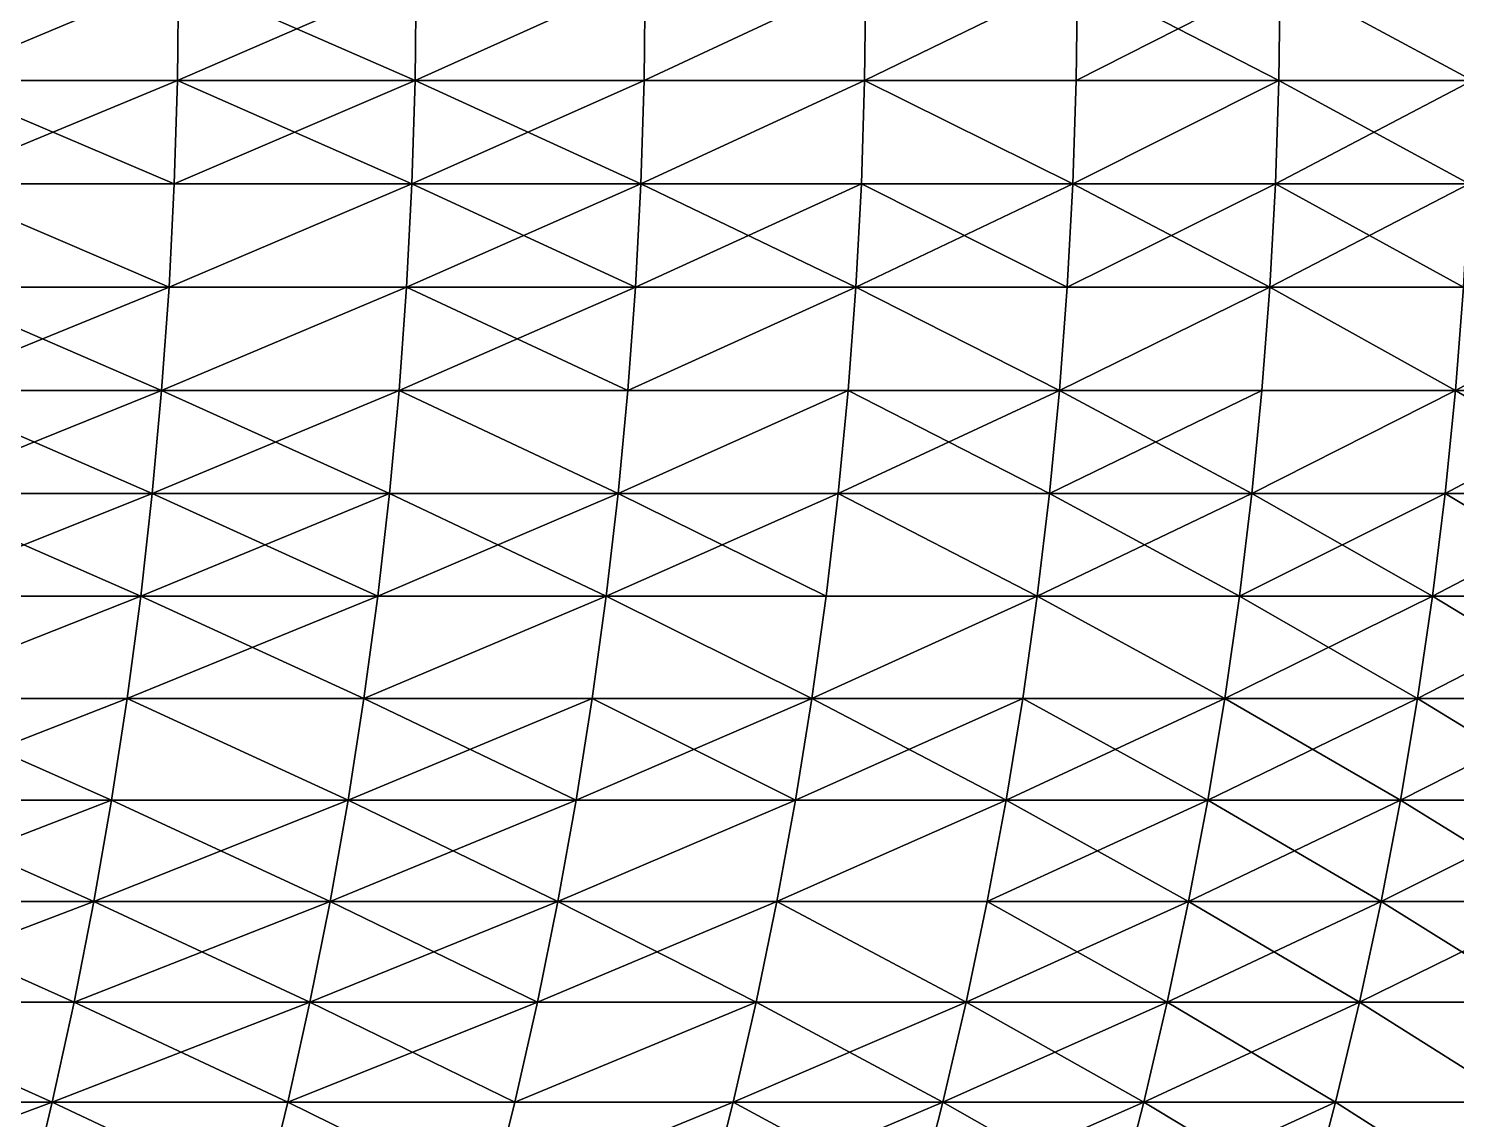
# Model space of a CAD drawing. Header units: millimetres. Extents: x -3250 to 8000, y -3250 to 3250.
# Drawn here: x 7369.3 to 7644.3, y -220 to -10 of the extents above; entities that cross this region are included whole.
import ezdxf

# ---------------------------------------------------------------- set-up
doc = ezdxf.new("R2010")
doc.units = ezdxf.units.MM
doc.header["$MEASUREMENT"] = 0
doc.layers.add('MESH_3D', color=2, linetype='CONTINUOUS')

msp = doc.modelspace()

# ---------------------------------------------------------------- linework, layer by layer
at = {"layer": 'MESH_3D'}
for points in [[(7350.63, -19.94, 1667.98), (7398.2, 0, 1732.02), (7398, -19.94, 1732.17)], [(7350.63, -19.94, 1667.98), (7350.82, 0, 1667.83), (7398.2, 0, 1732.02)], [(7398.2, 0, 24967.98), (7350.63, -19.94, 25032.02), (7398, -19.94, 24967.83)], [(7398.2, 0, 24967.98), (7350.82, 0, 25032.17), (7350.63, -19.94, 25032.02)], [(7398, -19.94, 1732.17), (7398.2, 0, 1732.02), (7443.76, -19.94, 1797.52)], [(7443.96, 0, 24902.62), (7398.2, 0, 24967.98), (7398, -19.94, 24967.83)], [(7443.96, 0, 24902.62), (7398, -19.94, 24967.83), (7443.76, -19.94, 24902.48)], [(7443.76, -19.94, 1797.52), (7398.2, 0, 1732.02), (7443.96, 0, 1797.38)], [(7443.76, -19.94, 1797.52), (7443.96, 0, 1797.38), (7488.08, 0, 1863.85)], [(7443.76, -19.94, 1797.52), (7488.08, 0, 1863.85), (7487.87, -19.94, 1863.99)], [(7488.08, 0, 24836.15), (7443.96, 0, 24902.62), (7443.76, -19.94, 24902.48)], [(7488.08, 0, 24836.15), (7443.76, -19.94, 24902.48), (7487.87, -19.94, 24836.01)], [(7487.87, -19.94, 1863.99), (7488.08, 0, 1863.85), (7530.53, 0, 1931.41)], [(7487.87, -19.94, 1863.99), (7530.53, 0, 1931.41), (7530.32, -19.94, 1931.54)], [(7530.53, 0, 24768.59), (7487.87, -19.94, 24836.01), (7530.32, -19.94, 24768.46)], [(7530.53, 0, 24768.59), (7488.08, 0, 24836.15), (7487.87, -19.94, 24836.01)], [(7530.32, -19.94, 1931.54), (7530.53, 0, 1931.41), (7571.28, 0, 2000)], [(7530.32, -19.94, 1931.54), (7571.28, 0, 2000), (7571.07, -19.94, 2000.12)], [(7571.28, 0, 24700), (7530.53, 0, 24768.59), (7530.32, -19.94, 24768.46)], [(7571.28, 0, 24700), (7530.32, -19.94, 24768.46), (7571.07, -19.94, 24699.88)], [(7571.07, -19.94, 2000.12), (7571.28, 0, 2000), (7610.09, -19.94, 2069.71)], [(7610.31, 0, 24630.41), (7571.07, -19.94, 24699.88), (7610.09, -19.94, 24630.29)], [(7610.31, 0, 24630.41), (7571.28, 0, 24700), (7571.07, -19.94, 24699.88)], [(7610.09, -19.94, 2069.71), (7571.28, 0, 2000), (7610.31, 0, 2069.59)], [(7610.09, -19.94, 2069.71), (7610.31, 0, 2069.59), (7647.37, -19.94, 2140.24)], [(7647.37, -19.94, 24559.76), (7610.31, 0, 24630.41), (7610.09, -19.94, 24630.29)], [(7647.37, -19.94, 2140.24), (7610.31, 0, 2069.59), (7647.59, 0, 2140.13)], [(7647.59, 0, 24559.87), (7610.31, 0, 24630.41), (7647.37, -19.94, 24559.76)], [(7350.63, -19.94, 1667.98), (7397.39, -39.88, 1732.6), (7350.03, -39.88, 1668.43)], [(7398, -19.94, 24967.83), (7350.63, -19.94, 25032.02), (7350.03, -39.88, 25031.57)], [(7398, -19.94, 24967.83), (7350.03, -39.88, 25031.57), (7397.39, -39.88, 24967.4)], [(7350.63, -19.94, 1667.98), (7398, -19.94, 1732.17), (7397.39, -39.88, 1732.6)], [(7398, -19.94, 1732.17), (7443.14, -39.88, 1797.94), (7397.39, -39.88, 1732.6)], [(7443.76, -19.94, 24902.48), (7398, -19.94, 24967.83), (7397.39, -39.88, 24967.4)], [(7443.76, -19.94, 24902.48), (7397.39, -39.88, 24967.4), (7443.14, -39.88, 24902.06)], [(7398, -19.94, 1732.17), (7443.76, -19.94, 1797.52), (7443.14, -39.88, 1797.94)], [(7443.76, -19.94, 1797.52), (7487.25, -39.88, 1864.39), (7443.14, -39.88, 1797.94)], [(7487.87, -19.94, 24836.01), (7443.14, -39.88, 24902.06), (7487.25, -39.88, 24835.61)], [(7487.87, -19.94, 24836.01), (7443.76, -19.94, 24902.48), (7443.14, -39.88, 24902.06)], [(7443.76, -19.94, 1797.52), (7487.87, -19.94, 1863.99), (7487.25, -39.88, 1864.39)], [(7487.25, -39.88, 1864.39), (7530.32, -19.94, 1931.54), (7529.68, -39.88, 1931.93)], [(7487.87, -19.94, 1863.99), (7530.32, -19.94, 1931.54), (7487.25, -39.88, 1864.39)], [(7530.32, -19.94, 24768.46), (7487.87, -19.94, 24836.01), (7487.25, -39.88, 24835.61)], [(7530.32, -19.94, 24768.46), (7487.25, -39.88, 24835.61), (7529.68, -39.88, 24768.07)], [(7530.32, -19.94, 1931.54), (7570.42, -39.88, 2000.5), (7529.68, -39.88, 1931.93)], [(7570.42, -39.88, 24699.5), (7530.32, -19.94, 24768.46), (7529.68, -39.88, 24768.07)], [(7530.32, -19.94, 1931.54), (7571.07, -19.94, 2000.12), (7570.42, -39.88, 2000.5)], [(7571.07, -19.94, 24699.88), (7530.32, -19.94, 24768.46), (7570.42, -39.88, 24699.5)], [(7570.42, -39.88, 2000.5), (7610.09, -19.94, 2069.71), (7609.44, -39.88, 2070.06)], [(7571.07, -19.94, 2000.12), (7610.09, -19.94, 2069.71), (7570.42, -39.88, 2000.5)], [(7610.09, -19.94, 24630.29), (7570.42, -39.88, 24699.5), (7609.44, -39.88, 24629.94)], [(7610.09, -19.94, 24630.29), (7571.07, -19.94, 24699.88), (7570.42, -39.88, 24699.5)], [(7610.09, -19.94, 2069.71), (7646.7, -39.88, 2140.58), (7609.44, -39.88, 2070.06)], [(7647.37, -19.94, 24559.76), (7609.44, -39.88, 24629.94), (7646.7, -39.88, 24559.42)], [(7647.37, -19.94, 24559.76), (7610.09, -19.94, 24630.29), (7609.44, -39.88, 24629.94)], [(7610.09, -19.94, 2069.71), (7647.37, -19.94, 2140.24), (7646.7, -39.88, 2140.58)], [(7350.03, -39.88, 1668.43), (7396.39, -59.78, 1733.33), (7349.04, -59.78, 1669.18)], [(7396.39, -59.78, 24966.67), (7350.03, -39.88, 25031.57), (7349.04, -59.78, 25030.82)], [(7350.03, -39.88, 1668.43), (7397.39, -39.88, 1732.6), (7396.39, -59.78, 1733.33)], [(7397.39, -39.88, 24967.4), (7350.03, -39.88, 25031.57), (7396.39, -59.78, 24966.67)], [(7396.39, -59.78, 1733.33), (7443.14, -39.88, 1797.94), (7442.12, -59.78, 1798.64)], [(7397.39, -39.88, 1732.6), (7443.14, -39.88, 1797.94), (7396.39, -59.78, 1733.33)], [(7443.14, -39.88, 24902.06), (7397.39, -39.88, 24967.4), (7396.39, -59.78, 24966.67)], [(7443.14, -39.88, 24902.06), (7396.39, -59.78, 24966.67), (7442.12, -59.78, 24901.36)], [(7443.14, -39.88, 1797.94), (7486.2, -59.78, 1865.07), (7442.12, -59.78, 1798.64)], [(7487.25, -39.88, 24835.61), (7443.14, -39.88, 24902.06), (7442.12, -59.78, 24901.36)], [(7487.25, -39.88, 24835.61), (7442.12, -59.78, 24901.36), (7486.2, -59.78, 24834.93)], [(7443.14, -39.88, 1797.94), (7487.25, -39.88, 1864.39), (7486.2, -59.78, 1865.07)], [(7487.25, -39.88, 1864.39), (7528.62, -59.78, 1932.57), (7486.2, -59.78, 1865.07)], [(7529.68, -39.88, 24768.07), (7487.25, -39.88, 24835.61), (7486.2, -59.78, 24834.93)], [(7529.68, -39.88, 24768.07), (7486.2, -59.78, 24834.93), (7528.62, -59.78, 24767.43)], [(7487.25, -39.88, 1864.39), (7529.68, -39.88, 1931.93), (7528.62, -59.78, 1932.57)], [(7529.68, -39.88, 1931.93), (7569.34, -59.78, 2001.12), (7528.62, -59.78, 1932.57)], [(7570.42, -39.88, 24699.5), (7529.68, -39.88, 24768.07), (7528.62, -59.78, 24767.43)], [(7570.42, -39.88, 24699.5), (7528.62, -59.78, 24767.43), (7569.34, -59.78, 24698.88)], [(7529.68, -39.88, 1931.93), (7570.42, -39.88, 2000.5), (7569.34, -59.78, 2001.12)], [(7570.42, -39.88, 2000.5), (7608.34, -59.78, 2070.66), (7569.34, -59.78, 2001.12)], [(7609.44, -39.88, 24629.94), (7570.42, -39.88, 24699.5), (7569.34, -59.78, 24698.88)], [(7609.44, -39.88, 24629.94), (7569.34, -59.78, 24698.88), (7608.34, -59.78, 24629.34)], [(7570.42, -39.88, 2000.5), (7609.44, -39.88, 2070.06), (7608.34, -59.78, 2070.66)], [(7609.44, -39.88, 2070.06), (7645.6, -59.78, 2141.15), (7608.34, -59.78, 2070.66)], [(7646.7, -39.88, 24559.42), (7608.34, -59.78, 24629.34), (7645.6, -59.78, 24558.85)], [(7646.7, -39.88, 24559.42), (7609.44, -39.88, 24629.94), (7608.34, -59.78, 24629.34)], [(7609.44, -39.88, 2070.06), (7646.7, -39.88, 2140.58), (7645.6, -59.78, 2141.15)], [(7349.04, -59.78, 1669.18), (7394.97, -79.65, 1734.34), (7347.66, -79.65, 1670.23)], [(7396.39, -59.78, 24966.67), (7349.04, -59.78, 25030.82), (7347.66, -79.65, 25029.77)], [(7396.39, -59.78, 24966.67), (7347.66, -79.65, 25029.77), (7394.97, -79.65, 24965.66)], [(7349.04, -59.78, 1669.18), (7396.39, -59.78, 1733.33), (7394.97, -79.65, 1734.34)], [(7394.97, -79.65, 1734.34), (7442.12, -59.78, 1798.64), (7440.68, -79.65, 1799.62)], [(7396.39, -59.78, 1733.33), (7442.12, -59.78, 1798.64), (7394.97, -79.65, 1734.34)], [(7442.12, -59.78, 24901.36), (7396.39, -59.78, 24966.67), (7394.97, -79.65, 24965.66)], [(7442.12, -59.78, 24901.36), (7394.97, -79.65, 24965.66), (7440.68, -79.65, 24900.38)], [(7442.12, -59.78, 1798.64), (7484.74, -79.65, 1866.01), (7440.68, -79.65, 1799.62)], [(7486.2, -59.78, 24834.93), (7440.68, -79.65, 24900.38), (7484.74, -79.65, 24833.99)], [(7486.2, -59.78, 24834.93), (7442.12, -59.78, 24901.36), (7440.68, -79.65, 24900.38)], [(7442.12, -59.78, 1798.64), (7486.2, -59.78, 1865.07), (7484.74, -79.65, 1866.01)], [(7484.74, -79.65, 1866.01), (7528.62, -59.78, 1932.57), (7527.14, -79.65, 1933.48)], [(7486.2, -59.78, 1865.07), (7528.62, -59.78, 1932.57), (7484.74, -79.65, 1866.01)], [(7528.62, -59.78, 24767.43), (7484.74, -79.65, 24833.99), (7527.14, -79.65, 24766.52)], [(7528.62, -59.78, 24767.43), (7486.2, -59.78, 24834.93), (7484.74, -79.65, 24833.99)], [(7528.62, -59.78, 1932.57), (7567.84, -79.65, 2001.99), (7527.14, -79.65, 1933.48)], [(7567.84, -79.65, 24698.01), (7528.62, -59.78, 24767.43), (7527.14, -79.65, 24766.52)], [(7528.62, -59.78, 1932.57), (7569.34, -59.78, 2001.12), (7567.84, -79.65, 2001.99)], [(7569.34, -59.78, 24698.88), (7528.62, -59.78, 24767.43), (7567.84, -79.65, 24698.01)], [(7567.84, -79.65, 2001.99), (7608.34, -59.78, 2070.66), (7606.82, -79.65, 2071.49)], [(7569.34, -59.78, 2001.12), (7608.34, -59.78, 2070.66), (7567.84, -79.65, 2001.99)], [(7608.34, -59.78, 24629.34), (7567.84, -79.65, 24698.01), (7606.82, -79.65, 24628.51)], [(7608.34, -59.78, 24629.34), (7569.34, -59.78, 24698.88), (7567.84, -79.65, 24698.01)], [(7608.34, -59.78, 2070.66), (7644.05, -79.65, 2141.94), (7606.82, -79.65, 2071.49)], [(7644.05, -79.65, 24558.06), (7608.34, -59.78, 24629.34), (7606.82, -79.65, 24628.51)], [(7608.34, -59.78, 2070.66), (7645.6, -59.78, 2141.15), (7644.05, -79.65, 2141.94)], [(7645.6, -59.78, 24558.85), (7608.34, -59.78, 24629.34), (7644.05, -79.65, 24558.06)], [(7645.6, -59.78, 2141.15), (7679.52, -79.65, 2213.3), (7644.05, -79.65, 2141.94)], [(7681.08, -59.78, 24487.46), (7645.6, -59.78, 24558.85), (7644.05, -79.65, 24558.06)], [(7681.08, -59.78, 24487.46), (7644.05, -79.65, 24558.06), (7679.52, -79.65, 24486.7)], [(7347.66, -79.65, 1670.23), (7393.16, -99.47, 1735.64), (7345.87, -99.47, 1671.57)], [(7394.97, -79.65, 24965.66), (7347.66, -79.65, 25029.77), (7345.87, -99.47, 25028.43)], [(7394.97, -79.65, 24965.66), (7345.87, -99.47, 25028.43), (7393.16, -99.47, 24964.36)], [(7347.66, -79.65, 1670.23), (7394.97, -79.65, 1734.34), (7393.16, -99.47, 1735.64)], [(7394.97, -79.65, 1734.34), (7438.83, -99.47, 1800.87), (7393.16, -99.47, 1735.64)], [(7440.68, -79.65, 24900.38), (7393.16, -99.47, 24964.36), (7438.83, -99.47, 24899.13)], [(7440.68, -79.65, 24900.38), (7394.97, -79.65, 24965.66), (7393.16, -99.47, 24964.36)], [(7394.97, -79.65, 1734.34), (7440.68, -79.65, 1799.62), (7438.83, -99.47, 1800.87)], [(7440.68, -79.65, 1799.62), (7482.87, -99.47, 1867.22), (7438.83, -99.47, 1800.87)], [(7482.87, -99.47, 24832.78), (7440.68, -79.65, 24900.38), (7438.83, -99.47, 24899.13)], [(7440.68, -79.65, 1799.62), (7484.74, -79.65, 1866.01), (7482.87, -99.47, 1867.22)], [(7484.74, -79.65, 24833.99), (7440.68, -79.65, 24900.38), (7482.87, -99.47, 24832.78)], [(7482.87, -99.47, 1867.22), (7527.14, -79.65, 1933.48), (7525.23, -99.47, 1934.64)], [(7484.74, -79.65, 1866.01), (7527.14, -79.65, 1933.48), (7482.87, -99.47, 1867.22)], [(7527.14, -79.65, 24766.52), (7482.87, -99.47, 24832.78), (7525.23, -99.47, 24765.36)], [(7527.14, -79.65, 24766.52), (7484.74, -79.65, 24833.99), (7482.87, -99.47, 24832.78)], [(7527.14, -79.65, 1933.48), (7565.9, -99.47, 2003.1), (7525.23, -99.47, 1934.64)], [(7567.84, -79.65, 24698.01), (7525.23, -99.47, 24765.36), (7565.9, -99.47, 24696.9)], [(7567.84, -79.65, 24698.01), (7527.14, -79.65, 24766.52), (7525.23, -99.47, 24765.36)], [(7527.14, -79.65, 1933.48), (7567.84, -79.65, 2001.99), (7565.9, -99.47, 2003.1)], [(7567.84, -79.65, 2001.99), (7604.86, -99.47, 2072.56), (7565.9, -99.47, 2003.1)], [(7606.82, -79.65, 24628.51), (7565.9, -99.47, 24696.9), (7604.86, -99.47, 24627.44)], [(7606.82, -79.65, 24628.51), (7567.84, -79.65, 24698.01), (7565.9, -99.47, 24696.9)], [(7567.84, -79.65, 2001.99), (7606.82, -79.65, 2071.49), (7604.86, -99.47, 2072.56)], [(7604.86, -99.47, 2072.56), (7644.05, -79.65, 2141.94), (7642.06, -99.47, 2142.96)], [(7606.82, -79.65, 2071.49), (7644.05, -79.65, 2141.94), (7604.86, -99.47, 2072.56)], [(7644.05, -79.65, 24558.06), (7604.86, -99.47, 24627.44), (7642.06, -99.47, 24557.04)], [(7644.05, -79.65, 24558.06), (7606.82, -79.65, 24628.51), (7604.86, -99.47, 24627.44)], [(7644.05, -79.65, 2141.94), (7677.51, -99.47, 2214.27), (7642.06, -99.47, 2142.96)], [(7679.52, -79.65, 24486.7), (7644.05, -79.65, 24558.06), (7642.06, -99.47, 24557.04)], [(7679.52, -79.65, 24486.7), (7642.06, -99.47, 24557.04), (7677.51, -99.47, 24485.73)], [(7644.05, -79.65, 2141.94), (7679.52, -79.65, 2213.3), (7677.51, -99.47, 2214.27)], [(7345.87, -99.47, 1671.57), (7390.95, -119.23, 1737.24), (7343.7, -119.23, 1673.22)], [(7393.16, -99.47, 24964.36), (7343.7, -119.23, 25026.78), (7390.95, -119.23, 24962.76)], [(7393.16, -99.47, 24964.36), (7345.87, -99.47, 25028.43), (7343.7, -119.23, 25026.78)], [(7345.87, -99.47, 1671.57), (7393.16, -99.47, 1735.64), (7390.95, -119.23, 1737.24)], [(7390.95, -119.23, 1737.24), (7438.83, -99.47, 1800.87), (7436.58, -119.23, 1802.41)], [(7393.16, -99.47, 1735.64), (7438.83, -99.47, 1800.87), (7390.95, -119.23, 1737.24)], [(7436.58, -119.23, 24897.59), (7393.16, -99.47, 24964.36), (7390.95, -119.23, 24962.76)], [(7438.83, -99.47, 24899.13), (7393.16, -99.47, 24964.36), (7436.58, -119.23, 24897.59)], [(7438.83, -99.47, 1800.87), (7480.58, -119.23, 1868.7), (7436.58, -119.23, 1802.41)], [(7482.87, -99.47, 24832.78), (7438.83, -99.47, 24899.13), (7436.58, -119.23, 24897.59)], [(7482.87, -99.47, 24832.78), (7436.58, -119.23, 24897.59), (7480.58, -119.23, 24831.3)], [(7438.83, -99.47, 1800.87), (7482.87, -99.47, 1867.22), (7480.58, -119.23, 1868.7)], [(7482.87, -99.47, 1867.22), (7522.91, -119.23, 1936.07), (7480.58, -119.23, 1868.7)], [(7525.23, -99.47, 24765.36), (7482.87, -99.47, 24832.78), (7480.58, -119.23, 24831.3)], [(7525.23, -99.47, 24765.36), (7480.58, -119.23, 24831.3), (7522.91, -119.23, 24763.93)], [(7482.87, -99.47, 1867.22), (7525.23, -99.47, 1934.64), (7522.91, -119.23, 1936.07)], [(7525.23, -99.47, 1934.64), (7563.54, -119.23, 2004.47), (7522.91, -119.23, 1936.07)], [(7563.54, -119.23, 24695.53), (7525.23, -99.47, 24765.36), (7522.91, -119.23, 24763.93)], [(7525.23, -99.47, 1934.64), (7565.9, -99.47, 2003.1), (7563.54, -119.23, 2004.47)], [(7565.9, -99.47, 24696.9), (7525.23, -99.47, 24765.36), (7563.54, -119.23, 24695.53)], [(7565.9, -99.47, 2003.1), (7602.46, -119.23, 2073.86), (7563.54, -119.23, 2004.47)], [(7604.86, -99.47, 24627.44), (7563.54, -119.23, 24695.53), (7602.46, -119.23, 24626.14)], [(7604.86, -99.47, 24627.44), (7565.9, -99.47, 24696.9), (7563.54, -119.23, 24695.53)], [(7565.9, -99.47, 2003.1), (7604.86, -99.47, 2072.56), (7602.46, -119.23, 2073.86)], [(7604.86, -99.47, 2072.56), (7639.64, -119.23, 2144.2), (7602.46, -119.23, 2073.86)], [(7642.06, -99.47, 24557.04), (7604.86, -99.47, 24627.44), (7602.46, -119.23, 24626.14)], [(7642.06, -99.47, 24557.04), (7602.46, -119.23, 24626.14), (7639.64, -119.23, 24555.8)], [(7604.86, -99.47, 2072.56), (7642.06, -99.47, 2142.96), (7639.64, -119.23, 2144.2)], [(7642.06, -99.47, 2142.96), (7675.05, -119.23, 2215.45), (7639.64, -119.23, 2144.2)], [(7677.51, -99.47, 24485.73), (7639.64, -119.23, 24555.8), (7675.05, -119.23, 24484.55)], [(7677.51, -99.47, 24485.73), (7642.06, -99.47, 24557.04), (7639.64, -119.23, 24555.8)], [(7642.06, -99.47, 2142.96), (7677.51, -99.47, 2214.27), (7675.05, -119.23, 2215.45)], [(7341.14, -138.92, 1675.16), (7390.95, -119.23, 1737.24), (7388.33, -138.92, 1739.11)], [(7343.7, -119.23, 1673.22), (7390.95, -119.23, 1737.24), (7341.14, -138.92, 1675.16)], [(7390.95, -119.23, 24962.76), (7341.14, -138.92, 25024.84), (7388.33, -138.92, 24960.89)], [(7390.95, -119.23, 24962.76), (7343.7, -119.23, 25026.78), (7341.14, -138.92, 25024.84)], [(7390.95, -119.23, 1737.24), (7433.92, -138.92, 1804.22), (7388.33, -138.92, 1739.11)], [(7436.58, -119.23, 24897.59), (7388.33, -138.92, 24960.89), (7433.92, -138.92, 24895.78)], [(7436.58, -119.23, 24897.59), (7390.95, -119.23, 24962.76), (7388.33, -138.92, 24960.89)], [(7390.95, -119.23, 1737.24), (7436.58, -119.23, 1802.41), (7433.92, -138.92, 1804.22)], [(7433.92, -138.92, 1804.22), (7480.58, -119.23, 1868.7), (7477.87, -138.92, 1870.45)], [(7436.58, -119.23, 1802.41), (7480.58, -119.23, 1868.7), (7433.92, -138.92, 1804.22)], [(7480.58, -119.23, 24831.3), (7433.92, -138.92, 24895.78), (7477.87, -138.92, 24829.55)], [(7480.58, -119.23, 24831.3), (7436.58, -119.23, 24897.59), (7433.92, -138.92, 24895.78)], [(7480.58, -119.23, 1868.7), (7520.16, -138.92, 1937.74), (7477.87, -138.92, 1870.45)], [(7520.16, -138.92, 24762.26), (7480.58, -119.23, 24831.3), (7477.87, -138.92, 24829.55)], [(7480.58, -119.23, 1868.7), (7522.91, -119.23, 1936.07), (7520.16, -138.92, 1937.74)], [(7522.91, -119.23, 24763.93), (7480.58, -119.23, 24831.3), (7520.16, -138.92, 24762.26)], [(7520.16, -138.92, 1937.74), (7563.54, -119.23, 2004.47), (7560.76, -138.92, 2006.08)], [(7522.91, -119.23, 1936.07), (7563.54, -119.23, 2004.47), (7520.16, -138.92, 1937.74)], [(7563.54, -119.23, 24695.53), (7520.16, -138.92, 24762.26), (7560.76, -138.92, 24693.92)], [(7563.54, -119.23, 24695.53), (7522.91, -119.23, 24763.93), (7520.16, -138.92, 24762.26)], [(7563.54, -119.23, 2004.47), (7599.64, -138.92, 2075.4), (7560.76, -138.92, 2006.08)], [(7599.64, -138.92, 24624.6), (7563.54, -119.23, 24695.53), (7560.76, -138.92, 24693.92)], [(7563.54, -119.23, 2004.47), (7602.46, -119.23, 2073.86), (7599.64, -138.92, 2075.4)], [(7602.46, -119.23, 24626.14), (7563.54, -119.23, 24695.53), (7599.64, -138.92, 24624.6)], [(7602.46, -119.23, 2073.86), (7636.77, -138.92, 2145.67), (7599.64, -138.92, 2075.4)], [(7639.64, -119.23, 24555.8), (7599.64, -138.92, 24624.6), (7636.77, -138.92, 24554.33)], [(7639.64, -119.23, 24555.8), (7602.46, -119.23, 24626.14), (7599.64, -138.92, 24624.6)], [(7602.46, -119.23, 2073.86), (7639.64, -119.23, 2144.2), (7636.77, -138.92, 2145.67)], [(7636.77, -138.92, 2145.67), (7675.05, -119.23, 2215.45), (7672.15, -138.92, 2216.85)], [(7639.64, -119.23, 2144.2), (7675.05, -119.23, 2215.45), (7636.77, -138.92, 2145.67)], [(7672.15, -138.92, 24483.15), (7639.64, -119.23, 24555.8), (7636.77, -138.92, 24554.33)], [(7675.05, -119.23, 24484.55), (7639.64, -119.23, 24555.8), (7672.15, -138.92, 24483.15)], [(7341.14, -138.92, 1675.16), (7385.32, -158.52, 1741.28), (7338.18, -158.52, 1677.4)], [(7388.33, -138.92, 24960.89), (7338.18, -158.52, 25022.6), (7385.32, -158.52, 24958.72)], [(7388.33, -138.92, 24960.89), (7341.14, -138.92, 25024.84), (7338.18, -158.52, 25022.6)], [(7341.14, -138.92, 1675.16), (7388.33, -138.92, 1739.11), (7385.32, -158.52, 1741.28)], [(7388.33, -138.92, 1739.11), (7430.86, -158.52, 1806.31), (7385.32, -158.52, 1741.28)], [(7430.86, -158.52, 24893.69), (7388.33, -138.92, 24960.89), (7385.32, -158.52, 24958.72)], [(7388.33, -138.92, 1739.11), (7433.92, -138.92, 1804.22), (7430.86, -158.52, 1806.31)], [(7433.92, -138.92, 24895.78), (7388.33, -138.92, 24960.89), (7430.86, -158.52, 24893.69)], [(7433.92, -138.92, 1804.22), (7474.76, -158.52, 1872.46), (7430.86, -158.52, 1806.31)], [(7477.87, -138.92, 24829.55), (7430.86, -158.52, 24893.69), (7474.76, -158.52, 24827.54)], [(7477.87, -138.92, 24829.55), (7433.92, -138.92, 24895.78), (7430.86, -158.52, 24893.69)], [(7433.92, -138.92, 1804.22), (7477.87, -138.92, 1870.45), (7474.76, -158.52, 1872.46)], [(7477.87, -138.92, 1870.45), (7517, -158.52, 1939.68), (7474.76, -158.52, 1872.46)], [(7520.16, -138.92, 24762.26), (7474.76, -158.52, 24827.54), (7517, -158.52, 24760.32)], [(7520.16, -138.92, 24762.26), (7477.87, -138.92, 24829.55), (7474.76, -158.52, 24827.54)], [(7477.87, -138.92, 1870.45), (7520.16, -138.92, 1937.74), (7517, -158.52, 1939.68)], [(7520.16, -138.92, 1937.74), (7557.54, -158.52, 2007.93), (7517, -158.52, 1939.68)], [(7560.76, -138.92, 24693.92), (7517, -158.52, 24760.32), (7557.54, -158.52, 24692.07)], [(7560.76, -138.92, 24693.92), (7520.16, -138.92, 24762.26), (7517, -158.52, 24760.32)], [(7520.16, -138.92, 1937.74), (7560.76, -138.92, 2006.08), (7557.54, -158.52, 2007.93)], [(7560.76, -138.92, 2006.08), (7596.38, -158.52, 2077.17), (7557.54, -158.52, 2007.93)], [(7599.64, -138.92, 24624.6), (7560.76, -138.92, 24693.92), (7557.54, -158.52, 24692.07)], [(7599.64, -138.92, 24624.6), (7557.54, -158.52, 24692.07), (7596.38, -158.52, 24622.83)], [(7560.76, -138.92, 2006.08), (7599.64, -138.92, 2075.4), (7596.38, -158.52, 2077.17)], [(7599.64, -138.92, 2075.4), (7633.47, -158.52, 2147.36), (7596.38, -158.52, 2077.17)], [(7636.77, -138.92, 24554.33), (7596.38, -158.52, 24622.83), (7633.47, -158.52, 24552.64)], [(7636.77, -138.92, 24554.33), (7599.64, -138.92, 24624.6), (7596.38, -158.52, 24622.83)], [(7599.64, -138.92, 2075.4), (7636.77, -138.92, 2145.67), (7633.47, -158.52, 2147.36)], [(7636.77, -138.92, 2145.67), (7668.81, -158.52, 2218.45), (7633.47, -158.52, 2147.36)], [(7672.15, -138.92, 24483.15), (7633.47, -158.52, 24552.64), (7668.81, -158.52, 24481.55)], [(7672.15, -138.92, 24483.15), (7636.77, -138.92, 24554.33), (7633.47, -158.52, 24552.64)], [(7636.77, -138.92, 2145.67), (7672.15, -138.92, 2216.85), (7668.81, -158.52, 2218.45)], [(7334.84, -178.02, 1679.94), (7385.32, -158.52, 1741.28), (7381.92, -178.02, 1743.73)], [(7338.18, -158.52, 1677.4), (7385.32, -158.52, 1741.28), (7334.84, -178.02, 1679.94)], [(7381.92, -178.02, 24956.27), (7338.18, -158.52, 25022.6), (7334.84, -178.02, 25020.06)], [(7385.32, -158.52, 24958.72), (7338.18, -158.52, 25022.6), (7381.92, -178.02, 24956.27)], [(7385.32, -158.52, 1741.28), (7427.39, -178.02, 1808.67), (7381.92, -178.02, 1743.73)], [(7430.86, -158.52, 24893.69), (7385.32, -158.52, 24958.72), (7381.92, -178.02, 24956.27)], [(7430.86, -158.52, 24893.69), (7381.92, -178.02, 24956.27), (7427.39, -178.02, 24891.33)], [(7385.32, -158.52, 1741.28), (7430.86, -158.52, 1806.31), (7427.39, -178.02, 1808.67)], [(7430.86, -158.52, 1806.31), (7471.23, -178.02, 1874.73), (7427.39, -178.02, 1808.67)], [(7474.76, -158.52, 24827.54), (7427.39, -178.02, 24891.33), (7471.23, -178.02, 24825.27)], [(7474.76, -158.52, 24827.54), (7430.86, -158.52, 24893.69), (7427.39, -178.02, 24891.33)], [(7430.86, -158.52, 1806.31), (7474.76, -158.52, 1872.46), (7471.23, -178.02, 1874.73)], [(7471.23, -178.02, 1874.73), (7517, -158.52, 1939.68), (7513.42, -178.02, 1941.87)], [(7474.76, -158.52, 1872.46), (7517, -158.52, 1939.68), (7471.23, -178.02, 1874.73)], [(7517, -158.52, 24760.32), (7474.76, -158.52, 24827.54), (7471.23, -178.02, 24825.27)], [(7517, -158.52, 24760.32), (7471.23, -178.02, 24825.27), (7513.42, -178.02, 24758.13)], [(7513.42, -178.02, 1941.87), (7557.54, -158.52, 2007.93), (7553.91, -178.02, 2010.03)], [(7517, -158.52, 1939.68), (7557.54, -158.52, 2007.93), (7513.42, -178.02, 1941.87)], [(7557.54, -158.52, 24692.07), (7517, -158.52, 24760.32), (7513.42, -178.02, 24758.13)], [(7557.54, -158.52, 24692.07), (7513.42, -178.02, 24758.13), (7553.91, -178.02, 24689.97)], [(7557.54, -158.52, 2007.93), (7592.69, -178.02, 2079.18), (7553.91, -178.02, 2010.03)], [(7596.38, -158.52, 24622.83), (7553.91, -178.02, 24689.97), (7592.69, -178.02, 24620.82)], [(7596.38, -158.52, 24622.83), (7557.54, -158.52, 24692.07), (7553.91, -178.02, 24689.97)], [(7557.54, -158.52, 2007.93), (7596.38, -158.52, 2077.17), (7592.69, -178.02, 2079.18)], [(7596.38, -158.52, 2077.17), (7629.74, -178.02, 2149.28), (7592.69, -178.02, 2079.18)], [(7633.47, -158.52, 24552.64), (7596.38, -158.52, 24622.83), (7592.69, -178.02, 24620.82)], [(7633.47, -158.52, 24552.64), (7592.69, -178.02, 24620.82), (7629.74, -178.02, 24550.72)], [(7596.38, -158.52, 2077.17), (7633.47, -158.52, 2147.36), (7629.74, -178.02, 2149.28)], [(7633.47, -158.52, 2147.36), (7665.03, -178.02, 2220.27), (7629.74, -178.02, 2149.28)], [(7668.81, -158.52, 24481.55), (7633.47, -158.52, 24552.64), (7629.74, -178.02, 24550.72)], [(7668.81, -158.52, 24481.55), (7629.74, -178.02, 24550.72), (7665.03, -178.02, 24479.73)], [(7633.47, -158.52, 2147.36), (7668.81, -158.52, 2218.45), (7665.03, -178.02, 2220.27)], [(7334.84, -178.02, 1679.94), (7378.12, -197.41, 1746.46), (7331.1, -197.41, 1682.76)], [(7381.92, -178.02, 24956.27), (7331.1, -197.41, 25017.24), (7378.12, -197.41, 24953.54)], [(7381.92, -178.02, 24956.27), (7334.84, -178.02, 25020.06), (7331.1, -197.41, 25017.24)], [(7334.84, -178.02, 1679.94), (7381.92, -178.02, 1743.73), (7378.12, -197.41, 1746.46)], [(7381.92, -178.02, 1743.73), (7423.52, -197.41, 1811.31), (7378.12, -197.41, 1746.46)], [(7427.39, -178.02, 24891.33), (7378.12, -197.41, 24953.54), (7423.52, -197.41, 24888.69)], [(7427.39, -178.02, 24891.33), (7381.92, -178.02, 24956.27), (7378.12, -197.41, 24953.54)], [(7381.92, -178.02, 1743.73), (7427.39, -178.02, 1808.67), (7423.52, -197.41, 1811.31)], [(7427.39, -178.02, 1808.67), (7467.3, -197.41, 1877.27), (7423.52, -197.41, 1811.31)], [(7471.23, -178.02, 24825.27), (7423.52, -197.41, 24888.69), (7467.3, -197.41, 24822.73)], [(7471.23, -178.02, 24825.27), (7427.39, -178.02, 24891.33), (7423.52, -197.41, 24888.69)], [(7427.39, -178.02, 1808.67), (7471.23, -178.02, 1874.73), (7467.3, -197.41, 1877.27)], [(7471.23, -178.02, 1874.73), (7509.42, -197.41, 1944.31), (7467.3, -197.41, 1877.27)], [(7513.42, -178.02, 24758.13), (7471.23, -178.02, 24825.27), (7467.3, -197.41, 24822.73)], [(7513.42, -178.02, 24758.13), (7467.3, -197.41, 24822.73), (7509.42, -197.41, 24755.69)], [(7471.23, -178.02, 1874.73), (7513.42, -178.02, 1941.87), (7509.42, -197.41, 1944.31)], [(7513.42, -178.02, 1941.87), (7549.86, -197.41, 2012.37), (7509.42, -197.41, 1944.31)], [(7549.86, -197.41, 24687.63), (7513.42, -178.02, 24758.13), (7509.42, -197.41, 24755.69)], [(7513.42, -178.02, 1941.87), (7553.91, -178.02, 2010.03), (7549.86, -197.41, 2012.37)], [(7553.91, -178.02, 24689.97), (7513.42, -178.02, 24758.13), (7549.86, -197.41, 24687.63)], [(7553.91, -178.02, 2010.03), (7588.58, -197.41, 2081.42), (7549.86, -197.41, 2012.37)], [(7592.69, -178.02, 24620.82), (7549.86, -197.41, 24687.63), (7588.58, -197.41, 24618.58)], [(7592.69, -178.02, 24620.82), (7553.91, -178.02, 24689.97), (7549.86, -197.41, 24687.63)], [(7553.91, -178.02, 2010.03), (7592.69, -178.02, 2079.18), (7588.58, -197.41, 2081.42)], [(7592.69, -178.02, 2079.18), (7625.58, -197.41, 2151.41), (7588.58, -197.41, 2081.42)], [(7629.74, -178.02, 24550.72), (7592.69, -178.02, 24620.82), (7588.58, -197.41, 24618.58)], [(7629.74, -178.02, 24550.72), (7588.58, -197.41, 24618.58), (7625.58, -197.41, 24548.59)], [(7592.69, -178.02, 2079.18), (7629.74, -178.02, 2149.28), (7625.58, -197.41, 2151.41)], [(7629.74, -178.02, 2149.28), (7660.81, -197.41, 2222.31), (7625.58, -197.41, 2151.41)], [(7665.03, -178.02, 24479.73), (7625.58, -197.41, 24548.59), (7660.81, -197.41, 24477.69)], [(7665.03, -178.02, 24479.73), (7629.74, -178.02, 24550.72), (7625.58, -197.41, 24548.59)], [(7629.74, -178.02, 2149.28), (7665.03, -178.02, 2220.27), (7660.81, -197.41, 2222.31)], [(7331.1, -197.41, 1682.76), (7373.92, -216.67, 1749.47), (7326.99, -216.67, 1685.88)], [(7373.92, -216.67, 24950.53), (7331.1, -197.41, 25017.24), (7326.99, -216.67, 25014.12)], [(7331.1, -197.41, 1682.76), (7378.12, -197.41, 1746.46), (7373.92, -216.67, 1749.47)], [(7378.12, -197.41, 24953.54), (7331.1, -197.41, 25017.24), (7373.92, -216.67, 24950.53)], [(7378.12, -197.41, 1746.46), (7419.26, -216.67, 1814.22), (7373.92, -216.67, 1749.47)], [(7423.52, -197.41, 24888.69), (7373.92, -216.67, 24950.53), (7419.26, -216.67, 24885.78)], [(7423.52, -197.41, 24888.69), (7378.12, -197.41, 24953.54), (7373.92, -216.67, 24950.53)], [(7378.12, -197.41, 1746.46), (7423.52, -197.41, 1811.31), (7419.26, -216.67, 1814.22)], [(7419.26, -216.67, 1814.22), (7467.3, -197.41, 1877.27), (7462.97, -216.67, 1880.07)], [(7423.52, -197.41, 1811.31), (7467.3, -197.41, 1877.27), (7419.26, -216.67, 1814.22)], [(7462.97, -216.67, 24819.93), (7423.52, -197.41, 24888.69), (7419.26, -216.67, 24885.78)], [(7467.3, -197.41, 24822.73), (7423.52, -197.41, 24888.69), (7462.97, -216.67, 24819.93)], [(7462.97, -216.67, 1880.07), (7509.42, -197.41, 1944.31), (7505.02, -216.67, 1947)], [(7467.3, -197.41, 1877.27), (7509.42, -197.41, 1944.31), (7462.97, -216.67, 1880.07)], [(7509.42, -197.41, 24755.69), (7467.3, -197.41, 24822.73), (7462.97, -216.67, 24819.93)], [(7509.42, -197.41, 24755.69), (7462.97, -216.67, 24819.93), (7505.02, -216.67, 24753)], [(7509.42, -197.41, 1944.31), (7545.39, -216.67, 2014.95), (7505.02, -216.67, 1947)], [(7549.86, -197.41, 24687.63), (7505.02, -216.67, 24753), (7545.39, -216.67, 24685.05)], [(7549.86, -197.41, 24687.63), (7509.42, -197.41, 24755.69), (7505.02, -216.67, 24753)], [(7509.42, -197.41, 1944.31), (7549.86, -197.41, 2012.37), (7545.39, -216.67, 2014.95)], [(7545.39, -216.67, 2014.95), (7588.58, -197.41, 2081.42), (7584.05, -216.67, 2083.89)], [(7549.86, -197.41, 2012.37), (7588.58, -197.41, 2081.42), (7545.39, -216.67, 2014.95)], [(7584.05, -216.67, 24616.11), (7549.86, -197.41, 24687.63), (7545.39, -216.67, 24685.05)], [(7588.58, -197.41, 24618.58), (7549.86, -197.41, 24687.63), (7584.05, -216.67, 24616.11)], [(7588.58, -197.41, 2081.42), (7620.98, -216.67, 2153.77), (7584.05, -216.67, 2083.89)], [(7625.58, -197.41, 24548.59), (7584.05, -216.67, 24616.11), (7620.98, -216.67, 24546.23)], [(7625.58, -197.41, 24548.59), (7588.58, -197.41, 24618.58), (7584.05, -216.67, 24616.11)], [(7588.58, -197.41, 2081.42), (7625.58, -197.41, 2151.41), (7620.98, -216.67, 2153.77)], [(7625.58, -197.41, 2151.41), (7656.16, -216.67, 2224.55), (7620.98, -216.67, 2153.77)], [(7656.16, -216.67, 24475.45), (7625.58, -197.41, 24548.59), (7620.98, -216.67, 24546.23)], [(7625.58, -197.41, 2151.41), (7660.81, -197.41, 2222.31), (7656.16, -216.67, 2224.55)], [(7660.81, -197.41, 24477.69), (7625.58, -197.41, 24548.59), (7656.16, -216.67, 24475.45)], [(7322.49, -235.8, 1689.29), (7373.92, -216.67, 1749.47), (7369.34, -235.8, 1752.77)], [(7326.99, -216.67, 1685.88), (7373.92, -216.67, 1749.47), (7322.49, -235.8, 1689.29)], [(7373.92, -216.67, 24950.53), (7326.99, -216.67, 25014.12), (7369.34, -235.8, 24947.23)], [(7373.92, -216.67, 1749.47), (7414.6, -235.8, 1817.4), (7369.34, -235.8, 1752.77)], [(7414.6, -235.8, 24882.6), (7373.92, -216.67, 24950.53), (7369.34, -235.8, 24947.23)], [(7373.92, -216.67, 1749.47), (7419.26, -216.67, 1814.22), (7414.6, -235.8, 1817.4)], [(7419.26, -216.67, 24885.78), (7373.92, -216.67, 24950.53), (7414.6, -235.8, 24882.6)], [(7419.26, -216.67, 1814.22), (7458.23, -235.8, 1883.14), (7414.6, -235.8, 1817.4)], [(7458.23, -235.8, 24816.86), (7419.26, -216.67, 24885.78), (7414.6, -235.8, 24882.6)], [(7419.26, -216.67, 1814.22), (7462.97, -216.67, 1880.07), (7458.23, -235.8, 1883.14)], [(7462.97, -216.67, 24819.93), (7419.26, -216.67, 24885.78), (7458.23, -235.8, 24816.86)], [(7458.23, -235.8, 1883.14), (7505.02, -216.67, 1947), (7500.2, -235.8, 1949.94)], [(7462.97, -216.67, 1880.07), (7505.02, -216.67, 1947), (7458.23, -235.8, 1883.14)], [(7505.02, -216.67, 24753), (7462.97, -216.67, 24819.93), (7458.23, -235.8, 24816.86)], [(7505.02, -216.67, 24753), (7458.23, -235.8, 24816.86), (7500.2, -235.8, 24750.06)], [(7500.2, -235.8, 1949.94), (7545.39, -216.67, 2014.95), (7540.5, -235.8, 2017.77)], [(7505.02, -216.67, 1947), (7545.39, -216.67, 2014.95), (7500.2, -235.8, 1949.94)], [(7540.5, -235.8, 24682.23), (7505.02, -216.67, 24753), (7500.2, -235.8, 24750.06)], [(7545.39, -216.67, 24685.05), (7505.02, -216.67, 24753), (7540.5, -235.8, 24682.23)], [(7545.39, -216.67, 2014.95), (7579.1, -235.8, 2086.59), (7540.5, -235.8, 2017.77)], [(7584.05, -216.67, 24616.11), (7545.39, -216.67, 24685.05), (7540.5, -235.8, 24682.23)], [(7584.05, -216.67, 24616.11), (7540.5, -235.8, 24682.23), (7579.1, -235.8, 24613.41)], [(7545.39, -216.67, 2014.95), (7584.05, -216.67, 2083.89), (7579.1, -235.8, 2086.59)], [(7584.05, -216.67, 2083.89), (7615.96, -235.8, 2156.34), (7579.1, -235.8, 2086.59)], [(7620.98, -216.67, 24546.23), (7584.05, -216.67, 24616.11), (7579.1, -235.8, 24613.41)], [(7620.98, -216.67, 24546.23), (7579.1, -235.8, 24613.41), (7615.96, -235.8, 24543.66)], [(7584.05, -216.67, 2083.89), (7620.98, -216.67, 2153.77), (7615.96, -235.8, 2156.34)], [(7620.98, -216.67, 2153.77), (7651.08, -235.8, 2226.99), (7615.96, -235.8, 2156.34)], [(7656.16, -216.67, 24475.45), (7620.98, -216.67, 24546.23), (7615.96, -235.8, 24543.66)], [(7656.16, -216.67, 24475.45), (7615.96, -235.8, 24543.66), (7651.08, -235.8, 24473.01)], [(7620.98, -216.67, 2153.77), (7656.16, -216.67, 2224.55), (7651.08, -235.8, 2226.99)]]:
    msp.add_3dface(points, dxfattribs=at)

doc.saveas('drawing.dxf')
